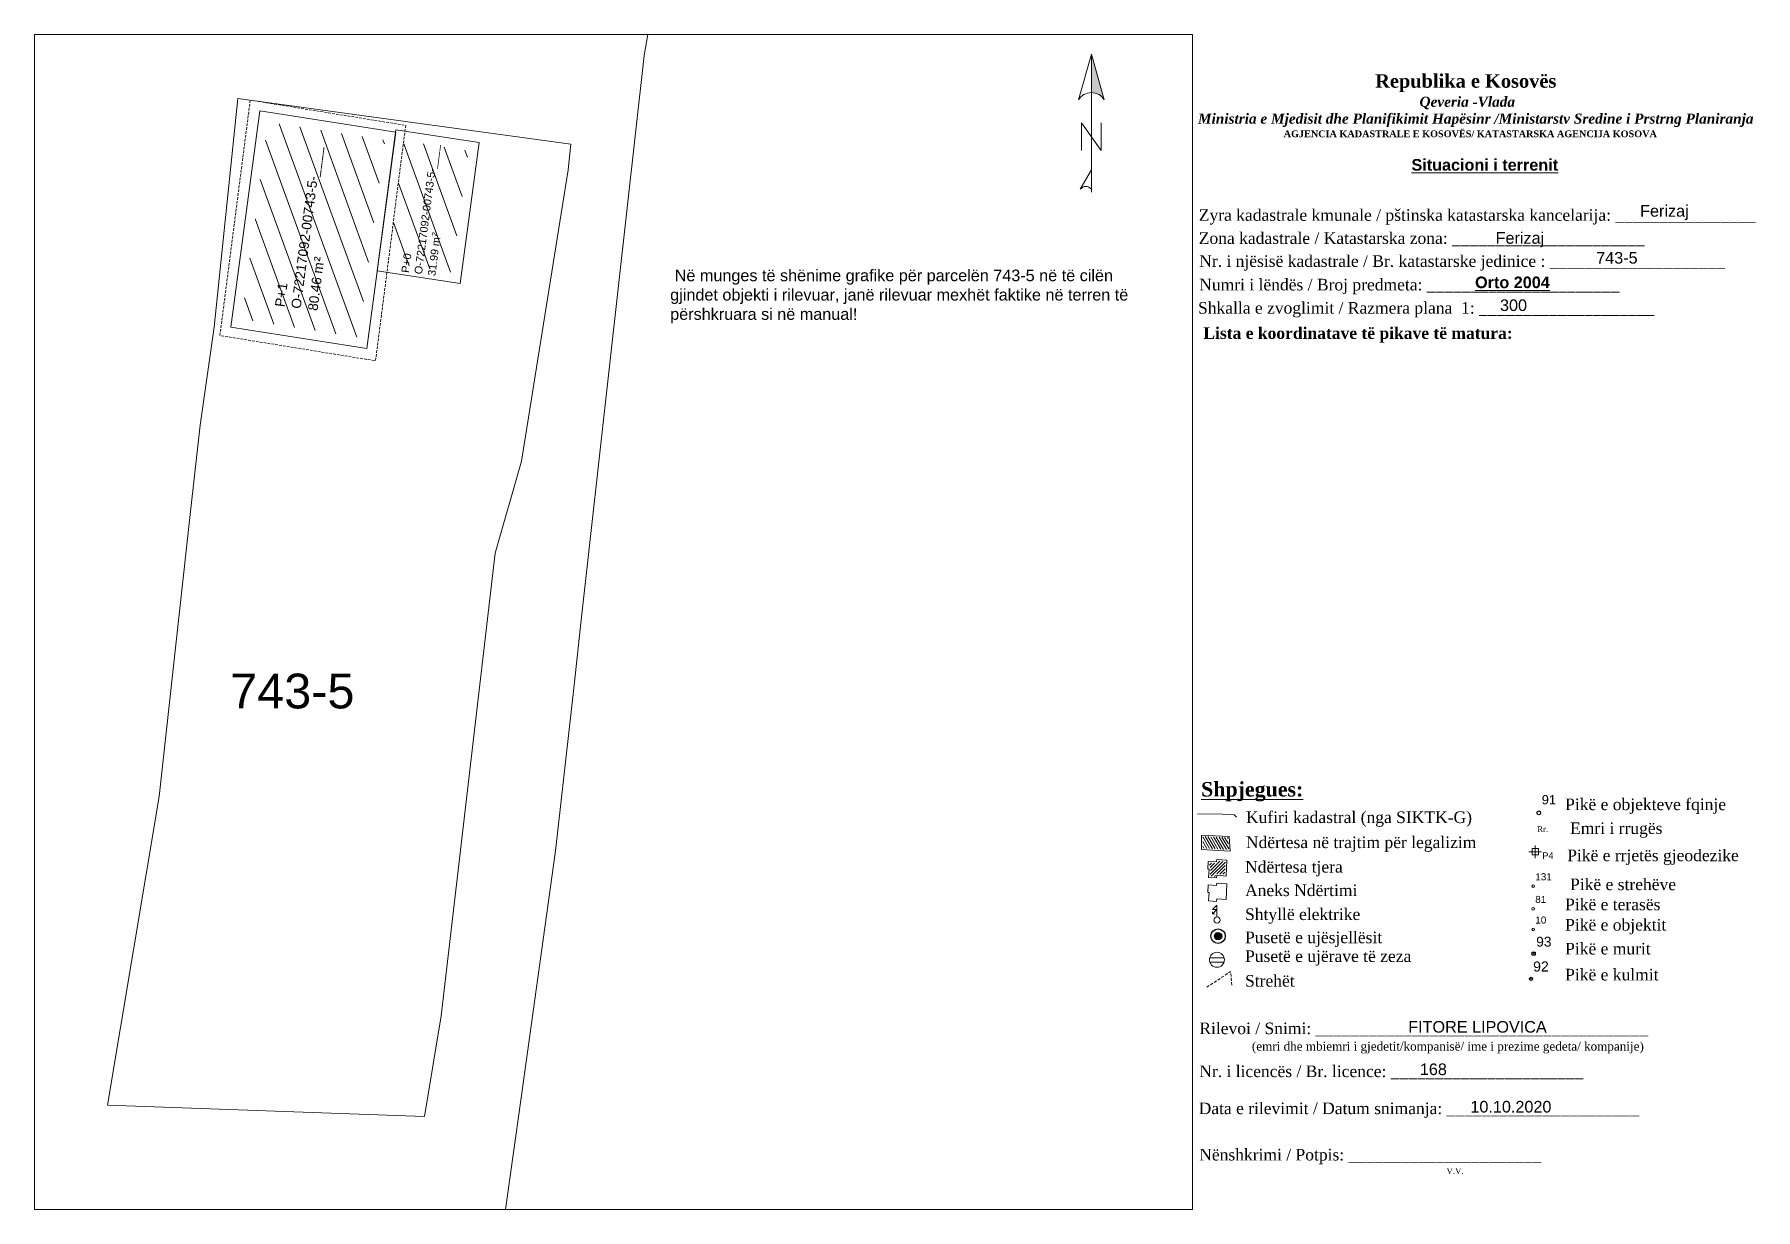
# Paper-space layout 'situacioni' of a CAD drawing. Header units: metres, sheet in millimetres. Extents: x 0 to 297, y 5 to 208.
# The model-space entities are those that its viewports show. They can reach past a viewport. Long polylines and large blocks are cut down to what shows.
import ezdxf
from ezdxf.enums import TextEntityAlignment as Align

# ---------------------------------------------------------------- set-up
doc = ezdxf.new("R2010")
doc.units = ezdxf.units.M
doc.linetypes.add('DASHED', pattern=[0.75, 0.5, -0.25])
doc.layers.get('0').update_dxf_attribs({"lineweight": 0})
for name, color, linetype in [('Etazha', 7, 'Continuous'), ('Nr Parceles Baze', 7, 'Continuous'), ('Pikat kulm', 85, 'Continuous'), ('Pikat muri', 40, 'Continuous')]:
    doc.layers.add(name, color=color, linetype=linetype)
for name, color, linetype, lineweight in [('Etazha 0 pikat', 1, 'Continuous', 0), ('Etazha 0 terasa', 6, 'Continuous', 0), ('kati 0', 1, 'Continuous', 0), ('Korniza e jashtme', 7, 'Continuous', 0), ('kyqje ujselles', 5, 'Continuous', 0), ('ndertesa fqinje', 30, 'Continuous', 0), ('Parcela baze', 7, 'Continuous', 0), ('Parcela kadastrale', 7, 'Continuous', 0), ('Perdhesa', 1, 'Continuous', 0), ('perdhesa hash', 1, 'Continuous', 0), ('Pikat objekt', 7, 'Continuous', 0), ('pikat rrjet', 7, 'Continuous', 0), ('Puset fekali', 30, 'Continuous', 0), ('shkallet pikat', 183, 'Continuous', 0), ('Shtyll elektrike', 7, 'Continuous', 0), ('streha', 190, 'DASHED', 0)]:
    doc.layers.add(name, color=color, linetype=linetype, lineweight=lineweight)
doc.styles.get("Standard").update_dxf_attribs({"font": 'arial.ttf'})

# ---------------------------------------------------------------- blocks, each defined once
blk = doc.blocks.new('*U62')
at = {"linetype": 'ByBlock', "lineweight": -2}
blk.add_hatch(color=0, dxfattribs=at).paths.add_polyline_path([(0, 562), (0, 301, -0.269143), (87, 250)])
at = {"color": 0, "linetype": 'ByBlock', "lineweight": -2}
for points in [[(87, 250, 0.580323), (-87, 250), (0, 562), (87, 250), (0, 562), (0, 300)], [(0, -356, 0.5), (-75, -356), (0, -225)]]:
    blk.add_lwpolyline(points, format="xyb", dxfattribs=at)
for points in [[(0, -375), (0, 562)], [(-66, -94), (-66, 94), (66, -94), (66, 94)]]:
    blk.add_lwpolyline(points, dxfattribs=at)
blk = doc.blocks.new('*X14')
for p, q in [((69.5, 22.78), (70, 22.78)), ((69.5, 22.75), (70, 22.75)), ((69.5, 22.72), (70, 22.72)), ((69.51, 22.81), (69.99, 22.81)), ((69.51, 22.69), (69.99, 22.69)), ((69.52, 22.84), (69.98, 22.84)), ((69.52, 22.66), (69.98, 22.66)), ((69.53, 22.88), (69.97, 22.88)), ((69.53, 22.62), (69.97, 22.62)), ((69.55, 22.91), (69.95, 22.91)), ((69.55, 22.59), (69.95, 22.59)), ((69.58, 22.94), (69.92, 22.94)), ((69.63, 22.97), (69.87, 22.97)), ((69.58, 22.56), (69.92, 22.56)), ((69.63, 22.53), (69.87, 22.53))]:
    blk.add_line(p, q)
blk = doc.blocks.new('Drill Hole')
at = {"color": 0, "linetype": 'ByBlock', "lineweight": -2}
for radius in [0.05, 0.025]:
    blk.add_circle((0, 0), radius, dxfattribs=at)
at = {"color": 0, "linetype": 'ByBlock', "lineweight": -2, "xscale": 0.1000000000000227, "yscale": 0.1000000000000227, "zscale": 0.1000000000000227}
blk.add_blockref('*X14', (-6.975, -2.275), dxfattribs=at)
blk = doc.blocks.new('Settling Basin - PK ujrat e zeza')
at = {"color": 21, "lineweight": 0, "flags": 128}
for points in [[(-0.95, 0.27), (0.96, 0.27)], [(-0.95, -0.33), (0.96, -0.33)]]:
    blk.add_lwpolyline(points, dxfattribs=at)
at = {"color": 21, "lineweight": 0}
blk.add_circle((0, 0), 1, dxfattribs=at)
blk = doc.blocks.new('Puset_Kan_Atmosferik')
blk.add_blockref('Settling Basin - PK ujrat e zeza', (0, 0))
blk = doc.blocks.new('Pole electricity_ Shtyllë Elekrike Druri - tension i lartë')
at = {"color": 1, "linetype": 'ByBlock', "lineweight": 0, "flags": 128}
for points in [[(0, 0.5), (0, 2.35), (-0.7, 1.65), (0, 1.65), (-0.7, 0.95)], [(-0.35, 0.95), (-0.7, 0.95), (-0.7, 1.3)]]:
    blk.add_lwpolyline(points, dxfattribs=at)
at = {"color": 1, "linetype": 'ByBlock', "lineweight": 0}
blk.add_circle((0, 0), 0.5, dxfattribs=at)
blk = doc.blocks.new('Shtylle_Elekrike_Druri')
at = {"color": 1, "lineweight": 0}
blk.add_blockref('Pole electricity_ Shtyllë Elekrike Druri - tension i lartë', (0, 0), dxfattribs=at)
blk = doc.blocks.new('*U66')
at = {"color": 0, "linetype": 'ByBlock', "lineweight": -2, "transparency": 16777216}
for p, q in [((-1, 0), (1, 0)), ((0, -1), (0, 1))]:
    blk.add_line(p, q, dxfattribs=at)
blk.add_lwpolyline([(-0.5, -0.5), (-0.5, 0.5), (0.5, 0.5), (0.5, -0.5)], close=True, dxfattribs=at)
blk = doc.blocks.new('*U67', base_point=(325.17, 76.16, 619.2))
at = {"layer": 'pikat rrjet', "linetype": 'ByBlock', "insert": (326.41, 76.05), "char_height": 1.1062, "attachment_point": 1}
blk.add_mtext('{\\fArial|b0|i0|c0|p34;\\C137;\\c8355647;P4}', dxfattribs=at)
blk = doc.blocks.new('*U68', base_point=(325.17, 76.16, 619.2))
at = {"layer": 'pikat rrjet', "color": 93, "linetype": 'ByBlock', "lineweight": -2}
blk.add_blockref('*U67', (325.17, 76.16, 619.2), dxfattribs=at)
blk = doc.blocks.new('*U69', base_point=(325.17, 76.16, 619.2))
at = {"layer": 'pikat rrjet', "color": 93, "linetype": 'ByBlock', "lineweight": -2, "xscale": 1.106239888375726, "yscale": 1.106239888375726, "zscale": 1.106239888375726}
blk.add_blockref('*U66', (325.17, 76.16, 619.2), dxfattribs=at)
at = {"layer": 'pikat rrjet', "color": 93, "linetype": 'ByBlock', "lineweight": -2}
blk.add_blockref('*U68', (325.17, 76.16, 619.2), dxfattribs=at)
blk = doc.blocks.new('*U65')
at = {"color": 0, "linetype": 'ByBlock', "lineweight": -2, "transparency": 16777216}
blk.add_line((0, 0), (0, 0), dxfattribs=at)
blk.add_circle((0, 0), 0.5, dxfattribs=at)
blk = doc.blocks.new('*U70', base_point=(336.16, 80.43, 619.62))
at = {"layer": 'shkallet pikat', "linetype": 'ByBlock', "insert": (336.52, 81.43), "char_height": 1.217, "attachment_point": 7}
blk.add_mtext('131', dxfattribs=at)
blk = doc.blocks.new('*U71', base_point=(336.16, 80.43, 619.62))
at = {"layer": 'shkallet pikat', "linetype": 'ByBlock', "lineweight": -2}
blk.add_blockref('*U70', (336.16, 80.43, 619.62), dxfattribs=at)
blk = doc.blocks.new('*U72', base_point=(336.16, 80.43, 619.62))
at = {"layer": 'shkallet pikat', "linetype": 'ByBlock', "lineweight": -2, "xscale": 0.4424959465003713, "yscale": 0.4424959465003713, "zscale": 0.4424959465003713}
blk.add_blockref('*U65', (336.16, 80.43, 619.62), dxfattribs=at)
at = {"layer": 'shkallet pikat', "linetype": 'ByBlock', "lineweight": -2}
blk.add_blockref('*U71', (336.16, 80.43, 619.62), dxfattribs=at)
blk = doc.blocks.new('*U73', base_point=(344.98, 90.05, 619.9))
at = {"layer": 'Etazha 0 terasa', "linetype": 'ByBlock', "insert": (345.34, 91.04), "char_height": 1.217, "attachment_point": 7}
blk.add_mtext('81', dxfattribs=at)
blk = doc.blocks.new('*U74', base_point=(344.98, 90.05, 619.9))
at = {"layer": 'Etazha 0 terasa', "linetype": 'ByBlock', "lineweight": -2}
blk.add_blockref('*U73', (344.98, 90.05, 619.9), dxfattribs=at)
blk = doc.blocks.new('*U75', base_point=(344.98, 90.05, 619.9))
at = {"layer": 'Etazha 0 terasa', "linetype": 'ByBlock', "lineweight": -2}
blk.add_blockref('*U74', (344.98, 90.05, 619.9), dxfattribs=at)
at = {"layer": 'Etazha 0 terasa', "linetype": 'ByBlock', "lineweight": -2, "xscale": 0.4424959465003713, "yscale": 0.4424959465003713, "zscale": 0.4424959465003713}
blk.add_blockref('*U65', (344.98, 90.05, 619.9), dxfattribs=at)
blk = doc.blocks.new('*U76', base_point=(342.04, 86.06, 620.6))
at = {"layer": 'Etazha 0 pikat', "linetype": 'ByBlock', "insert": (342.4, 87.06), "char_height": 1.217, "attachment_point": 7}
blk.add_mtext('10', dxfattribs=at)
blk = doc.blocks.new('*U77', base_point=(342.04, 86.06, 620.6))
at = {"layer": 'Etazha 0 pikat', "linetype": 'ByBlock', "lineweight": -2}
blk.add_blockref('*U76', (342.04, 86.06, 620.6), dxfattribs=at)
blk = doc.blocks.new('*U78', base_point=(342.04, 86.06, 620.6))
at = {"layer": 'Etazha 0 pikat', "linetype": 'ByBlock', "lineweight": -2, "xscale": 0.4424959465003713, "yscale": 0.4424959465003713, "zscale": 0.4424959465003713}
blk.add_blockref('*U65', (342.04, 86.06, 620.6), dxfattribs=at)
at = {"layer": 'Etazha 0 pikat', "linetype": 'ByBlock', "lineweight": -2}
blk.add_blockref('*U77', (342.04, 86.06, 620.6), dxfattribs=at)
blk = doc.blocks.new('A$C15BF54BC')
at = {"layer": 'perdhesa hash'}
h = blk.add_hatch(dxfattribs=at)
h.set_pattern_fill('ANSI31', color=256, scale=0.3, angle=45)
h.set_pattern_definition([(90, (-7512377.7412, -4692014.2266), (-0.9525, 2e-16), [])])
h.paths.add_polyline_path([(3.13, 10.88), (0.67, 6.69), (9.51, 0.73), (11.77, 5.14)])
h.paths.add_polyline_path([(3.98, 6.84), (6.05, 5.66), (6.47, 6.4), (4.4, 7.58)], flags=24)
h.paths.add_polyline_path([(2.22, 8.76), (9.68, 3.8), (10.17, 4.53), (2.71, 9.49)], flags=24)
at = {"layer": 'Perdhesa', "elevation": 615.28, "flags": 128}
blk.add_lwpolyline([(9.69, 0), (0, 6.54), (2.97, 11.59), (12.42, 5.31)], close=True, dxfattribs=at)
blk = doc.blocks.new('*U87')
at = {"color": 0, "linetype": 'ByBlock', "lineweight": -2, "transparency": 16777216}
blk.add_line((0, 0), (0, 0.5), dxfattribs=at)
blk.add_lwpolyline([(-0.5, -0.5), (-0.5, 0.5), (0.5, 0.5), (0.5, -0.5)], close=True, dxfattribs=at)
blk = doc.blocks.new('*U88', base_point=(331.69, 53.99, 573.27))
at = {"layer": 'Pikat muri', "linetype": 'ByBlock', "insert": (332.34, 55.79, 573.27), "char_height": 2.54, "attachment_point": 7}
blk.add_mtext('93', dxfattribs=at)
blk = doc.blocks.new('*U89', base_point=(331.69, 53.99, 573.27))
at = {"color": 25, "linetype": 'ByBlock', "lineweight": -2}
blk.add_blockref('*U88', (331.69, 53.99, 573.27), dxfattribs=at)
blk = doc.blocks.new('*U90')
at = {"color": 0, "linetype": 'ByBlock', "lineweight": -2, "transparency": 16777216}
blk.add_line((0, 0), (0, 0.5), dxfattribs=at)
blk.add_circle((0, 0), 0.5, dxfattribs=at)
blk = doc.blocks.new('*U91', base_point=(330.2, 60.77, 582.29))
at = {"layer": 'Pikat kulm', "linetype": 'ByBlock', "insert": (330.75, 62.57, 582.29), "char_height": 2.54, "attachment_point": 7}
blk.add_mtext('92', dxfattribs=at)
blk = doc.blocks.new('*U92', base_point=(330.2, 60.77, 582.29))
at = {"color": 97, "linetype": 'ByBlock', "lineweight": -2}
blk.add_blockref('*U91', (330.2, 60.77, 582.29), dxfattribs=at)
blk = doc.blocks.new('*U93', base_point=(327.64, 52.97, 576.3))
at = {"layer": 'Pikat objekt', "linetype": 'ByBlock', "insert": (328.29, 54.78, 576.3), "char_height": 2, "attachment_point": 7}
blk.add_mtext('{\\C26;\\c8063;91}', dxfattribs=at)
blk = doc.blocks.new('*U94', base_point=(327.64, 52.97, 576.3))
at = {"layer": 'Pikat objekt', "color": 24, "linetype": 'ByBlock', "lineweight": -2}
blk.add_blockref('*U93', (327.64, 52.97, 576.3), dxfattribs=at)

msp = doc.modelspace()

# ---------------------------------------------------------------- hatches: boundary and pattern name
at = {"layer": 'kati 0', "linetype": 'DASHED'}
h = msp.add_hatch(dxfattribs=at)
h.set_pattern_fill('ANSI31', color=256, scale=0.3, angle=65)
h.paths.add_polyline_path([(7511669.54, 4691972.512), (7511663.487, 4691973.454), (7511662.125, 4691963.251), (7511668.178, 4691962.309)])
h.paths.add_polyline_path([(7511661.766, 4691962.844), (7511662.526, 4691962.844), (7511662.526, 4691964.07), (7511661.766, 4691964.07)], flags=9)
h.paths.add_polyline_path([(7511667.785, 4691961.723), (7511668.545, 4691961.723), (7511668.545, 4691962.949), (7511667.785, 4691962.949)], flags=9)
h.paths.add_polyline_path([(7511666.453, 4691966.117), (7511666.503, 4691966.505), (7511666.091, 4691966.558), (7511666.04, 4691966.171)], flags=24)
h.paths.add_polyline_path([(7511666.167, 4691963.514), (7511666.525, 4691966.27), (7511665.766, 4691966.369), (7511665.407, 4691963.613)], flags=24)
h.paths.add_polyline_path([(7511665.457, 4691963.568), (7511666.592, 4691972.292), (7511665.628, 4691972.417), (7511664.494, 4691963.693)], flags=24)
h.paths.add_polyline_path([(7511664.45, 4691963.715), (7511664.645, 4691965.216), (7511663.899, 4691965.313), (7511663.704, 4691963.812)], flags=24)
h = msp.add_hatch(dxfattribs=at)
h.set_pattern_fill('ANSI31', color=256, scale=0.3, angle=65)
h.paths.add_polyline_path([(7511673.858, 4691971.971), (7511670.545, 4691972.47), (7511669.957, 4691968.078, -0.366422), (7511670.045, 4691967.974, -0.443803), (7511669.93, 4691967.87), (7511669.849, 4691967.266), (7511669.708, 4691966.171), (7511673.016, 4691965.673)])
h.paths.add_polyline_path([(7511669.879, 4691968.261), (7511671.173, 4691968.261), (7511671.173, 4691969.559), (7511669.879, 4691969.559)], flags=25)
h.paths.add_polyline_path([(7511670.231, 4691971.736), (7511671.916, 4691971.736), (7511671.916, 4691972.962), (7511670.231, 4691972.962)], flags=9)
h.paths.add_polyline_path([(7511672.44, 4691967.45), (7511672.48, 4691967.76), (7511672.15, 4691967.803), (7511672.11, 4691967.493)], flags=24)
h.paths.add_polyline_path([(7511672.246, 4691965.353), (7511672.533, 4691967.557), (7511671.925, 4691967.636), (7511671.638, 4691965.432)], flags=9)
h.paths.add_polyline_path([(7511671.678, 4691965.395), (7511672.585, 4691972.375), (7511671.815, 4691972.475), (7511670.907, 4691965.495)], flags=9)
h.paths.add_polyline_path([(7511670.881, 4691965.51), (7511671.037, 4691966.714), (7511670.43, 4691966.793), (7511670.273, 4691965.589)], flags=9)

# ---------------------------------------------------------------- linework, layer by layer
at = {"layer": 'kati 0', "elevation": 617.137, "flags": 128}
for points in [[(7511670.1, 4691972.931), (7511663.059, 4691974.027), (7511661.565, 4691962.832), (7511668.606, 4691961.736)], [(7511670.116, 4691973.04), (7511669.142, 4691965.75), (7511673.444, 4691965.103), (7511674.419, 4691972.392)]]:
    msp.add_lwpolyline(points, close=True, dxfattribs=at)
at = {"layer": 'Parcela baze', "flags": 128}
msp.add_lwpolyline([(7511624.224, 4691909.232), (7511628.866, 4691961.369), (7511631.437, 4691989.798), (7511639.328, 4692030.696), (7511645.709, 4692058.264), (7511654.459, 4692058.224), (7511675.989, 4692050.663), (7511689.509, 4692043.453), (7511695.029, 4692034.893), (7511689.546, 4692012.786), (7511688.648, 4692009.165), (7511686.297, 4691995.81), (7511683.415, 4691979.441), (7511682.967, 4691976.896), (7511681.174, 4691960.811), (7511679.675, 4691947.368), (7511679.333, 4691944.308), (7511678.375, 4691935.728), (7511676.578, 4691922.824), (7511672.173, 4691891.201), (7511659.434, 4691894.971), (7511624.224, 4691909.232)], dxfattribs=at)
msp.add_lwpolyline([(7511679.172, 4691972.303), (7511679.02, 4691970.983), (7511676.606, 4691955.897), (7511675.256, 4691951.141), (7511672.448, 4691927.188), (7511671.585, 4691921.977), (7511655.19, 4691922.563), (7511657.855, 4691938.552), (7511659.451, 4691952.99), (7511659.987, 4691957.771), (7511660.7, 4691962.832), (7511661.931, 4691974.674)], close=True, dxfattribs=at)
at = {"layer": 'streha', "ltscale": 3, "elevation": 622.812, "flags": 128}
msp.add_lwpolyline([(7511662.571, 4691974.586), (7511661.002, 4691962.403), (7511669.054, 4691961.094), (7511670.623, 4691973.277)], close=True, dxfattribs=at)

# ---------------------------------------------------------------- texts
at = {"layer": 'Etazha', "linetype": 'DASHED'}
for s, height, p in [('O-72217092-00743-5-____', 0.5, (7511665.18, 4691963.767)), ('O-72217092-00743-5-____', 0.4, (7511671.456, 4691965.555)), ('²', 0.433, (7511672.392, 4691967.512)), ('31.99 m', 0.4, (7511672.151, 4691965.468)), ('80.46 m', 0.5, (7511666.048, 4691963.659)), ('²', 0.542, (7511666.393, 4691966.195)), ('P+0', 0.4, (7511670.786, 4691965.626)), ('P+1', 0.5, (7511664.342, 4691963.856))]:
    msp.add_text(s, height=height, rotation=82.59195, dxfattribs=at).set_placement(p)
at = {"layer": 'Nr Parceles Baze'}
msp.add_text('743-5', height=1.8, dxfattribs=at).set_placement((7511664.75, 4691944.003), align=Align.MIDDLE_CENTER)

psp = doc.layouts.new('situacioni')

# ---------------------------------------------------------------- hatches: boundary and pattern name
at = {"layer": 'ndertesa fqinje'}
h = psp.add_hatch(dxfattribs=at)
h.set_pattern_fill('ANSI31', color=256, scale=0.124587)
h.set_pattern_definition([(45, (-1871449.20362, -1176168.6832), (-0.27970504433, 0.27970504433), [])])
h.paths.add_polyline_path([(205.95, 65.4), (204.69, 65.49), (204.65, 65.08), (203.23, 65.18), (203.17, 64.37), (203.4, 64.36), (203.28, 62.9), (204.19, 62.85), (204.26, 63.32), (205.84, 63.19)])

# ---------------------------------------------------------------- linework, layer by layer
at = {"layer": 'ndertesa fqinje', "color": 7, "linetype": 'Continuous', "lineweight": 13}
for points in [[(206.21, 65.63), (206.08, 62.92), (204.47, 63.06), (204.41, 62.59), (203.02, 62.67), (203.13, 64.12), (202.9, 64.13), (202.99, 65.45), (204.43, 65.34), (204.46, 65.76)], [(206.21, 61.58), (206.08, 58.88), (204.47, 59.01), (204.41, 58.54), (203.02, 58.63), (203.13, 60.08), (202.9, 60.09), (202.99, 61.41), (204.43, 61.3), (204.46, 61.71)]]:
    psp.add_lwpolyline(points, close=True, dxfattribs=at)
at = {"layer": 'Parcela kadastrale', "flags": 128}
psp.add_lwpolyline([(201.15, 73.63), (205.45, 73.57), (207.46, 73.48), (207.84, 73.05)], dxfattribs=at)
at = {"layer": 'streha', "linetype": 'DASHED', "flags": 128}
psp.add_lwpolyline([(202.73, 43.76), (205.35, 45.45), (206.83, 46.45), (207.07, 43.92)], dxfattribs=at)

# ---------------------------------------------------------------- block references
at = {"xscale": 0.0254, "yscale": 0.0254, "zscale": 0.0254}
psp.add_blockref('*U62', (182.81, 190.45), dxfattribs=at)
at = {"color": 25, "linetype": 'ByBlock', "lineweight": -2}
for name, xscale, yscale, zscale in [('*U89', 0.668629600320203, 0.668629600320203, 0.668629600320203), ('*U87', 0.5349036802561624, 0.5349036802561624, 0.5349036802561624)]:
    psp.add_blockref(name, (259.13, 49.51, 383.3), dxfattribs=dict(at, xscale=xscale, yscale=yscale, zscale=zscale))
at = {"color": 97, "linetype": 'ByBlock', "lineweight": -2}
for name, xscale, yscale, zscale in [('*U92', 0.6832216011425329, 0.6832216011425329, 0.6832216011425329), ('*U90', 0.5465772699824809, 0.5465772699824809, 0.5465772699824809)]:
    psp.add_blockref(name, (258.66, 45.19, 397.83), dxfattribs=dict(at, xscale=xscale, yscale=yscale, zscale=zscale))
at = {"layer": 'Etazha 0 pikat'}
psp.add_blockref('*U78', (259.06, 53.7, 620.6), dxfattribs=at)
at = {"layer": 'Etazha 0 terasa'}
psp.add_blockref('*U75', (259.04, 57.27, 619.9), dxfattribs=at)
at = {"layer": 'kyqje ujselles', "color": 0, "linetype": 'ByBlock', "lineweight": -2, "xscale": 24.999995000001, "yscale": 24.999995000001, "zscale": 24.999995000001}
psp.add_blockref('Drill Hole', (204.67, 52.55, 619.52), dxfattribs=at)
at = {"layer": 'Perdhesa', "xscale": 0.4215709049898508, "yscale": 0.4215709049898508, "zscale": 0.4215709049898508, "rotation": 30.65689247966421}
psp.add_blockref('A$C15BF54BC', (203.22, 65.15, -259.38), dxfattribs=at)
at = {"layer": 'Pikat objekt', "color": 24, "linetype": 'ByBlock', "lineweight": -2}
for name, xscale, yscale, zscale in [('*U94', 0.7973264674300554, 0.7973264674300554, 0.7973264674300554), ('*U65', 0.6378611611868211, 0.6378611611868211, 0.6378611611868211)]:
    psp.add_blockref(name, (260, 73.82, 459.5), dxfattribs=dict(at, xscale=xscale, yscale=yscale, zscale=zscale))
at = {"layer": 'pikat rrjet'}
psp.add_blockref('*U69', (259.4, 67.1, 619.2), dxfattribs=at)
at = {"layer": 'Puset fekali', "color": 0, "linetype": 'ByBlock', "lineweight": -2, "xscale": 1.298461642721147, "yscale": 1.298461642721147, "zscale": 1.298461642721147}
psp.add_blockref('Puset_Kan_Atmosferik', (204.48, 48.47, 459.81), dxfattribs=at)
at = {"layer": 'shkallet pikat'}
psp.add_blockref('*U72', (259.06, 61.17, 619.62), dxfattribs=at)
at = {"layer": 'Shtyll elektrike', "color": 0, "linetype": 'ByBlock', "lineweight": -2, "xscale": 1.102172484047922, "yscale": 1.102172484047922, "zscale": 1.102172484047922}
psp.add_blockref('Shtylle_Elekrike_Druri', (204.48, 55.33, 326.06), dxfattribs=at)

# ---------------------------------------------------------------- texts
at = {"attachment_point": 1}
for s, insert, char_height, width in [('\\pi79.656;{\\fBook Antiqua|b1|i0|c0|p18;\\H1.3333x;Republika e Kosovës\\fTimes New Roman|b1|i0|c0|p18;\\P\\pi87.312;\\fBook Antiqua|b1|i1|c0|p18;\\H0.75x;Qeveria -Vlada\\P\\pi49.083;\\fTimes New Roman|b1|i1|c0|p18;Ministria e Mjedisit dhe Planifikimit Hapësinr /Ministarstv Sredine i Prstrng Planiranja\\P\\pi63.875;\\fBook Antiqua|b1|i0|c0|p18;\\H0.66668x;AGJENCIA KADASTRALE E KOSOVËS/ KATASTARSKA AGENCIJA KOSOVA}', (152.12, 201.25), 1.74651, 191.8237), ('{\\fArial|b1|i0|c0|p34;\\LSituacioni i terrenit }', (238.04, 186.61), 2, 26.5502), ('Ferizaj', (277.5, 178.67), 2, 24.6598), ('{\\fTimes New Roman|b0|i0|c0|p18; Zyra kadastrale kmunale / pštinska katastarska kancelarija: ________________}', (200.59, 177.96), 2, 114.6874), ('{\\fTimes New Roman|b0|i0|c0|p18; Zona kadastrale / Katastarska zona: ______________________}', (200.59, 173.97), 2, 83.344), ('Ferizaj', (252.56, 174), 2, 29.4868), ('{\\fTimes New Roman|b0|i0|c0|p18;Nr. i njësisë kadastrale / Br. katastarske jedinice : ____________________}', (201.42, 170.01), 2, 98.5379), ('743-5', (269.92, 170.57), 2, 29.4868), (' Në munges të shënime grafike për parcelën 743-5 në të cilën gjindet objekti i rilevuar, janë rilevuar mexhët faktike në terren të përshkruara si në manual!', (110.14, 167.54), 2, 80.5757), ('{\\fArial|b1|i0|c0|p34;\\LOrto 2004}', (249.02, 166.34), 2, 26.5502), ('{\\fTimes New Roman|b0|i0|c0|p18; Numri i lëndës / Broj predmeta: ______________________}', (200.67, 165.95), 2, 83.344), ('{\\fTimes New Roman|b0|i0|c0|p18; Shkalla e zvoglimit / Razmera plana  1: ____________________}', (200.46, 161.94), 2, 98.5379), ('300', (253.32, 162.4), 2, 29.4868), ('{\\fTimes New Roman|b1|i0|c0|p18;Lista e koordinatave të pikave të matura:}', (202.14, 157.59), 2, 98.5379), ('{\\fTimes New Roman|b1|i0|c0|p18;\\LShpjegues:}', (201.75, 79.14), 2.5, 98.5379), ('{\\fTimes New Roman|b0|i0|c0|p18;Pikë e objekteve fqinje}', (264.56, 76.29, -3193.16), 2, 98.5379), ('{\\fTimes New Roman|b0|i0|c0|p18;Kufiri kadastral (nga SIKTK-G)}', (209.48, 74.06), 2, 98.5379), ('{\\fTimes New Roman|b0|i0|c0|p18;Rr.}', (259.74, 71.53, -1596.58), 1, 98.5379), ('{\\fTimes New Roman|b0|i0|c0|p18;Emri i rrugës }', (265.41, 72.17, -1596.58), 2, 98.5379), ('{\\fTimes New Roman|b0|i0|c0|p18;Ndërtesa në trajtim për legalizim}', (209.48, 69.74), 2, 98.5379), ('{\\fTimes New Roman|b0|i0|c0|p18;Ndërtesa tjera}', (209.33, 65.51), 2, 98.5379), ('{\\fTimes New Roman|b0|i0|c0|p18;Pikë e rrjetës gjeodezike}', (264.92, 67.48, -1596.58), 2, 98.5379), ('{\\fTimes New Roman|b0|i0|c0|p18;Pikë e strehëve}', (265.41, 62.48, -1596.58), 2, 98.5379), ('{\\fTimes New Roman|b0|i0|c0|p18;Aneks Ndërtimi}', (209.33, 61.46), 2, 98.5379), ('{\\fTimes New Roman|b0|i0|c0|p18;Shtyllë elektrike}', (209.33, 57.33), 2, 98.5379), ('{\\fTimes New Roman|b0|i0|c0|p18;Pikë e terasës}', (264.56, 59.02, -3193.16), 2, 98.5379), ('{\\fTimes New Roman|b0|i0|c0|p18;Pikë e objektit}', (264.56, 55.51, -3193.16), 2, 98.5379), ('{\\fTimes New Roman|b0|i0|c0|p18;Pusetë e ujësjellësit}', (209.33, 53.33), 2, 98.5379), ('{\\fTimes New Roman|b0|i0|c0|p18;Pikë e murit}', (264.56, 51.39, -3193.16), 2, 98.5379), ('{\\fTimes New Roman|b0|i0|c0|p18;Pusetë e ujërave të zeza}', (209.33, 50.1), 2, 98.5379), ('{\\fTimes New Roman|b0|i0|c0|p18;Strehët}', (209.33, 45.84), 2, 98.5379), ('{\\fTimes New Roman|b0|i0|c0|p18;Pikë e kulmit}', (264.56, 46.91, -3193.16), 2, 98.5379), ('{\\fTimes New Roman|b0|i0|c0|p18; Rilevoi / Snimi: ______________________________________\\P             \\H0.75x;(emri dhe mbiemri i gjedetit/kompanisë/ ime i prezime gedeta/ kompanije)}', (200.69, 37.64), 2, 87.3883), ('FITORE LIPOVICA', (237.48, 37.9), 2, 24.6598), ('{\\fTimes New Roman|b0|i0|c0|p18; Nr. i licencës / Br. licence: ______________________\\P                                }', (200.67, 30.23), 2, 83.344), ('168', (239.49, 30.58), 2, 24.6598), ('{\\fTimes New Roman|b0|i0|c0|p18; Data e rilevimit / Datum snimanja: ______________________\\P                                 }', (200.57, 23.84), 2, 83.344), ('10.10.2020', (248.21, 24.12), 2, 24.6598), ('{\\fTimes New Roman|b0|i0|c0|p18; Nënshkrimi / Potpis: ______________________\\P\\H0.5x;                                                                                                                   V.V.\\P\\H2.00001x;                                ', (200.67, 15.85), 2, 83.344)]:
    psp.add_mtext(s, dxfattribs=dict(at, insert=insert, char_height=char_height, width=width))

# ---------------------------------------------------------------- viewports
at = {"layer": 'Korniza e jashtme', "view_target_point": (7499131.095, 4689980.516), "view_twist_angle": 360}
psp.add_viewport(center=(100.36, 106.74), size=(199.84, 202.737), view_center_point=(12550.281, 1967.058), view_height=60.8217, dxfattribs=at)

doc.saveas('drawing.dxf')
